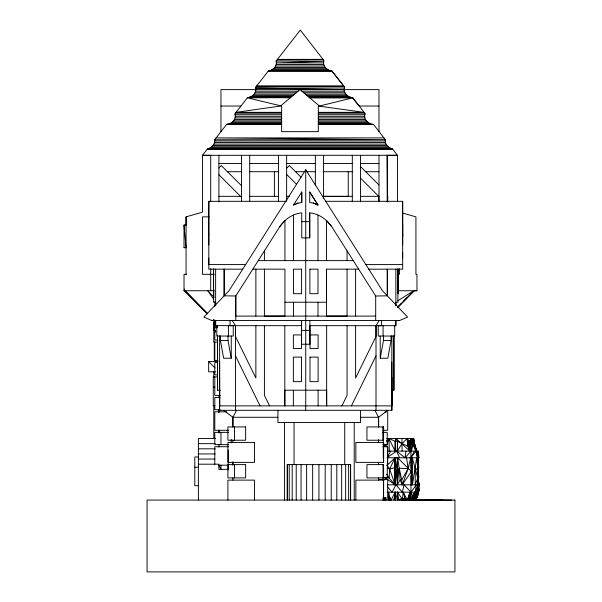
<?xml version="1.0" encoding="UTF-8"?>
<svg xmlns="http://www.w3.org/2000/svg" width="602" height="602" viewBox="0 0 602 602"><rect width="100%" height="100%" fill="white"/><g stroke="black" fill="none" stroke-linecap="round" stroke-linejoin="round"><path stroke-width="0.9" d="M285.732 201.316L208.811 201.316L208.811 264.587L245.608 264.587M213.575 268.951L213.575 302.242L215.621 302.242L215.629 305.793M215.629 305.485L215.636 269.162M216.908 325.682L215.614 325.682L215.629 320.535L211.889 320.535L203.86 317.088L229.046 290.706L305.741 169.764L382.428 290.706L407.614 317.088L399.585 320.535L395.845 320.542L395.853 325.682L378.229 325.682L378.229 336.051L394.679 336.051L394.679 325.682M220.264 390.194L217.555 390.194L217.555 335.848M218.917 432.883L218.917 430.069L218.91 432.943M218.932 412.272L218.94 409.458M391.842 377.243L391.849 405.868L219.617 405.868L219.625 335.833M391.849 335.833L391.849 410.301L219.617 410.301L219.64 362.043M224.17 295.815L224.17 269.162L224.17 295.815L235.781 296.011L279.81 226.615C284.829 219.316 292.768 213.612 301.752 212.86L301.752 237.88L309.721 237.88L309.721 212.86C318.706 213.612 326.645 219.316 331.664 226.615L375.701 296.011L375.701 320.535M220.407 336.051L220.407 340.484L223.643 358.22L231.251 358.22L231.251 336.051M301.685 325.682L230.054 325.69L230.054 320.535L232.319 320.535L235.465 325.682L235.465 336.465L255.873 378.026L255.873 325.682M255.88 316.11L255.873 269.154M264.413 325.682L264.413 395.409L269.553 405.868M264.413 269.154L264.406 316.103L284.942 316.103L284.942 269.154L252.817 269.154M264.413 260.621L264.413 250.868M293.362 405.868L293.362 390.194M301.752 202.596L301.752 191.993L293.483 205.041L298.103 203.062L301.752 202.596L301.752 191.993M305.741 169.764L305.741 410.301M317.991 260.621L317.991 215.147M358.657 269.154L326.532 269.154L326.532 302.234L284.942 302.234M326.532 260.621L326.532 220.513L331.664 226.615M326.653 325.682L326.653 405.868L326.653 390.194L284.821 390.194L284.821 405.868L284.821 325.682M355.601 325.682L355.601 378.026L376.009 336.465L376.009 325.682L379.155 320.535L381.42 320.535L381.42 325.69L309.789 325.682M376.009 325.682L376.009 410.301M391.857 405.868L391.872 390.194M391.21 390.194L393.919 390.194L393.919 335.969M383.963 480.321L385.31 477.845L395.078 484.821L395.1 457.776L387.703 464.661M402.663 244.871L402.663 201.316L325.742 201.316M402.663 234.148L402.663 236.383L402.663 223.545M215.614 325.682L215.629 320.542M223.741 410.301L232.914 417.284L232.891 426.931L232.914 417.284L236.541 410.301M410.797 484.821L411.369 471.441L397.621 457.776L397.29 469.635L395.115 484.821L395.055 457.776L389.66 469.018L389.148 478.048L395.078 484.821L395.1 457.776L397.29 469.635L397.358 484.821L400.142 479.817L399.201 468.243L397.621 457.776L396.063 457.776M395.16 451.124L395.198 441.311L395.935 438.504L409.954 451.124L407.102 438.504L401.933 443.779L397.335 451.124L397.455 441.311L395.935 438.504M387.688 457.264L396.53 451.124L405.093 457.776L411.061 451.124L410.797 457.776L408.111 468.649L399.201 468.243L397.29 484.821L397.335 457.859M418.179 455.278L418.202 451.124L387.59 451.124M186.01 225.065L184.024 225.065L186.071 247.685L184.024 247.64L184.024 225.065L186.071 225.065L186.071 216.855L202.49 212.167L202.49 155.286L207.585 148.769C211.701 147.941 215.456 144.066 214.696 139.664M404.664 498.215L404.649 500.074L405.236 498.652L406.094 500.074M418.172 474.12L418.699 476.754L417.916 484.821L417.878 457.776L418.699 466.58L417.916 484.821L417.464 482.202L418.699 476.754L418.074 465.91M211.889 320.535L301.594 320.527L301.467 344.231L310.007 344.231L309.88 320.527L399.585 320.535M395.258 441.311L395.1 451.124L388.937 438.504L386.755 440.754M413.898 443.779L413.98 438.504L386.665 438.504M416.546 492.022L416.667 498.2L415.357 500.074M409.089 450.228L409.24 443.057L411.061 438.504L412.806 444.697L416.072 451.124L413.446 438.504L414.492 443.779L418.962 457.776L386.951 457.776M411.204 497.44L411.151 500.074L412.626 496.913M397.621 457.776L397.252 474.338L399.201 468.243L401.745 479.817L402.256 484.821L411.369 471.441L410.752 457.776L414.515 451.124M383.068 446.714L387.711 446.714L387.199 477.499L383.068 477.499M411.512 451.124L411.7 444.389L411.061 438.504L410.654 441.311L411.7 444.389L412.806 444.697L413.544 443.84L414.492 443.779L412.483 438.504L412.806 444.697L411.512 451.124L409.646 441.311L407.102 438.504L407.84 446.278L409.954 451.124M214.019 322.469L213.778 330.761L215.486 330.769M232.891 464.609L232.959 462.389M387.515 201.678L387.199 155.308L397.455 155.286L397.455 201.264M417.811 481.081L417.916 484.821L418.014 482.315M418.104 479.802L418.089 472.013M414.153 500.044L415.576 499.991L417.735 495.928L417.863 493.256M387.364 201.805L387.711 196.335L387.711 201.805M418.089 452.787L418.202 451.124L418.962 457.776M411.422 500.074L412.332 496.357L414.695 492.173L414.485 500.074M409.992 500.074L411.497 492.173L412.332 496.357L409.992 500.074L410.692 492.173L407.81 499.284M414.545 494.806L414.763 493.046M408.705 495.679L408.299 500.074L409.917 492.173L407.328 500.074L403.205 492.173L402.467 498.674L401.812 500.074M417.735 495.928L418.164 491.428M410.481 500.074L411.535 498.652L411.851 500.074L412.332 496.357M418.691 485.987L418.962 483.203L418.187 480.614M405.056 500.074L405.191 498.674L403.205 492.173M405.086 500.074L405.236 498.652M385.167 140.966L214.786 140.966L214.628 139.754L226.615 124.411C231.619 124.155 236.962 119.128 234.818 113.906L247.512 97.667C252.291 97.2 257.295 92.527 255.481 87.463L268.432 70.893C272.984 70.284 277.597 65.911 276.13 61.035L300.3 30.1L323.981 60.614C321.95 65.844 327.27 70.517 332.123 71.096L344.585 87.162C342.403 92.339 347.753 97.449 352.757 97.697L365.196 113.718C362.848 119.038 368.364 124.268 373.503 124.426L385.333 139.664C384.385 144.066 388.32 147.964 392.406 148.777L397.455 155.286L202.49 155.308L210.7 155.308L210.7 201.211M414.77 500.074L416.607 492.173L414.695 498.652L413.755 500.074L414.695 492.173L412.107 498.652L412.197 500.074L413.544 498.652L414.695 492.173M414.409 499.193L416.607 492.173L414.304 500.074L414.748 496.56M405.093 457.776L405.996 451.124M417.051 491.759L416.479 495.431L414.665 500.074L416.667 498.2L419.188 490.284L418.134 480.464M387.575 492.173L418.044 492.173L419.188 484.821L387.485 484.821M393.881 500.074L395.138 492.173L397.538 500.074L397.433 492.173L402.986 500.074L405.191 498.674L406.583 500.074M418.074 463.939C419.12 470.726 416.893 477.845 417.916 484.821M404.07 500.074L404.439 497.839M391.067 336.051L391.067 340.484L387.831 358.22L380.231 358.22L383.466 340.484L383.466 336.051M413.288 500.074L413.544 498.652L412.107 498.652M416.667 492.173L418.044 484.821L418.044 492.173M409.157 500.074L410.692 492.173M389.133 500.074L389.72 497.117L388.614 492.173L388.388 500.074L389.72 497.117L391.119 500.074L395.138 492.173L395.318 500.074M383.248 447.173L383.767 444.66M418.127 469.154L418.699 466.58M442.809 500.074L415.576 499.991L416.433 496.575M414.342 500.074L416.607 492.173M418.586 484.67L418.962 483.203L418.202 481.796M413.138 500.074L414.138 496.56M414.605 494.806L415.132 493.046M386.379 446.917L388.937 438.504L395.198 441.311L397.516 441.311L397.373 451.124L397.455 441.311L407.84 446.278L408.111 441.311L408.638 446.661M412.43 500.074L413.499 496.56M414.033 494.806L414.575 493.046M395.078 476.633L397.29 469.635M417.073 495.017L416.253 497.568L417.743 493.648M410.835 471.69L412.152 467.807L412.332 457.776L409.917 457.859L412.332 457.776L417.75 478.131L415.229 484.821L415.229 467.641L416.622 457.776L418.021 470.787L415.229 467.641L412.378 484.821L411.557 457.859M418.42 484.753L418.962 483.203M406.591 457.776L408.111 468.649L402.256 484.821L400.142 479.817M418.586 486.454L419.188 484.821M184.671 289.013L184.024 290.736L207.088 313.394M344.081 89.593L255.684 87.997L256.271 86.455L344.035 86.455M418.044 484.821L415.207 492.173L416.253 484.821L411.061 492.173L404.085 484.821L402.339 492.173L395.92 484.821L392.06 492.173L387.372 486.822M418.699 476.754L418.164 478.131L418.089 475.354M413.732 494.543L414.469 492.963M341.921 405.868L347.061 395.409L347.061 325.682M351.433 405.868L376.009 355.835M418.616 487.808L419.188 490.284L414.274 499.299M401.745 479.817L408.111 468.649M387.379 457.031L390.848 451.124M411.061 438.504L412.092 443.779L411.7 444.389L409.646 441.311L410.737 451.124L408.848 441.311M293.483 205.041L298.103 203.062M414.545 500.074L415.395 498.817M386.747 441.514L388.937 438.504L389.374 451.124M410.797 457.776L415.99 451.124L417.404 457.776L416.667 451.124L413.935 441.311L414.221 443.095M344.585 87.162L331.785 70.961L268.432 70.893M398.592 499.321L401.767 500.074L403.227 498.215M279.81 226.615L284.942 220.513L284.942 260.621M409.556 443.095L409.36 441.311L411.204 439.204M397.493 307.449L413.792 290.736L416.953 290.736L416.953 274.324L415.929 274.324L415.929 216.855L402.73 213.085M398.103 306.764L401.376 303.423M403.332 301.421L407.253 297.418M411.181 293.407L413.792 290.736L397.982 300.691M184.761 291.067L185.085 290.736L207.201 313.281M218.91 167.973L221.333 165.55L241.485 185.702M286.635 168.297L289.381 165.55L301.075 177.244M397.613 307.577L414.123 291.067M360.553 417.284L378.56 417.284L387.733 410.301M407.253 439.911L407.757 441.311L409.112 440.378M415.237 498.953L416.667 498.2M217.269 326.45L214.801 327.676L217.442 327.676M217.059 326.653L214.801 327.676L217.337 326.931M384.272 498.313L384.58 500.074L383.068 500.051L384.979 499.908L384.558 498.185M268.379 70.961L270.072 70.487L329.873 70.487M395.017 467.581L389.66 469.018L387.191 468.063M226.615 124.411L228.986 123.907L281.623 123.907M383.068 500.074L384.979 499.908L383.647 498.042L384.129 500.074L384.979 499.908L383.068 497.899M387.733 499.795L390.547 499.592M219.625 405.868L219.61 390.194M375.701 296.011L387.319 295.823L387.304 269.162L387.304 294.89M309.88 320.527L301.594 320.527L301.467 348.573L293.362 348.573L293.362 334.93L301.467 334.93M394.566 325.682L395.86 325.682L395.845 320.542M309.88 330.37L301.594 330.37M277.432 59.372L323.018 59.372M277.131 59.756L323.319 59.756M323.515 62.894L276.431 62.894L323.718 61.291L276.13 61.035M276.228 64.497L323.718 64.497M275.633 66.032L324.312 66.032M274.693 67.454L325.261 67.454M273.421 68.703L326.532 68.703M271.856 69.727L328.09 69.727M268.266 71.096L332.123 71.096M256.738 85.853L343.569 85.853M255.684 87.997L344.261 87.997M255.684 91.195L298.095 91.195M301.85 91.195L344.261 91.195M255.09 92.753L296.244 92.753M303.701 92.753L344.856 92.753M254.149 94.175L294.566 94.175M305.387 94.175L345.804 94.175M252.878 95.402L293.099 95.402M306.847 95.402L347.076 95.402M251.312 96.433L291.88 96.433M308.066 96.433L348.633 96.433M290.984 97.185L249.529 97.185L290.42 97.659L247.384 97.825L281.623 106.035L281.623 131.65L318.323 131.65L318.323 106.035L364.127 112.341L318.323 112.341M308.969 97.185L350.417 97.185M309.526 97.659L352.351 97.659L359.228 106.035L378.989 106.035M309.721 97.825L352.862 97.825L319.474 106.035L299.977 89.615L280.479 106.035L236.052 112.341L281.623 112.341M220.964 106.035L240.973 106.035M235.397 113.176L281.623 113.176M318.323 113.176L364.774 113.176M235.119 114.719L281.623 114.719M318.323 114.719L364.827 114.719M235.329 116.314L281.623 116.314M318.323 116.314L364.624 116.314M235.119 117.917L281.623 117.917M318.323 117.917L364.827 117.917M234.547 119.459L281.623 119.459M318.323 119.459L365.399 119.459M233.606 120.874L281.623 120.874M318.323 120.874L366.347 120.874M232.312 122.123L281.623 122.123M318.323 122.123L367.634 122.123M230.769 123.147L281.623 123.147M318.323 123.147L369.176 123.147M318.323 123.907L370.96 123.907M227.059 124.381L281.623 124.381M318.323 124.381L372.894 124.381M226.525 124.524L281.623 124.486M318.323 124.486L373.579 124.524M383.956 137.896L216.08 137.896L385.333 139.664L214.628 139.754M214.575 142.561L385.37 142.561M214.003 144.104L385.942 144.104M213.04 145.541L386.905 145.541M211.769 146.775L388.177 146.775M210.211 147.799L389.742 147.799M208.442 148.559L391.503 148.559M207.381 149.033L392.602 149.033M207.314 149.115L392.67 149.115M218.91 163.496L241.485 163.496M249.695 163.496L278.425 163.496M286.635 163.496L315.365 163.496M323.575 163.496L352.305 163.496M360.515 163.496L378.989 163.496M227.488 171.705L241.485 171.705M249.266 171.705L278.425 171.705M295.544 171.705L304.552 171.705M306.358 171.705L315.365 171.705M323.131 171.705L352.305 171.705M365.707 171.705L378.989 171.705M218.91 196.335L240.514 196.335M249.266 196.335L278.425 196.335M286.635 196.335L289.374 196.335M323.131 196.372L352.305 196.335M360.515 196.335L378.741 196.335L378.906 201.805M209.075 216.855L202.49 216.855L202.49 274.324L214.395 274.324M301.752 221.656L309.721 221.656M184.024 247.64L186.071 247.64M258.228 260.621L353.246 260.621M365.865 264.587L402.663 264.587M242.704 269.162L208.811 269.162L208.811 258.16M368.77 269.162L402.663 269.162L402.663 201.316M186.658 274.324L184.024 274.324L184.024 290.736L214.38 290.736M397.644 274.324L399.51 274.324L399.51 268.763M397.561 290.736L416.953 290.736M375.701 316.103L235.781 316.103L235.781 296.018L235.781 320.535M214.801 325.629L233.245 325.682L233.245 336.051L216.795 336.051L216.795 325.682M215.486 330.761L213.778 330.761L213.778 319.707M215.486 331.785L213.778 331.785L213.778 342.049L217.54 342.049M310.007 334.93L318.112 334.93L318.112 348.573L310.007 348.573L309.88 325.682M217.442 339.995L214.801 339.995L214.801 320.016M220.407 340.484L228.007 340.484L231.251 358.22M383.466 340.484L391.067 340.484M217.984 360.515L214.289 360.515L214.289 342.049M215.486 371.803L208.646 371.803L208.646 361.539L217.977 361.539M217.442 362.57L214.801 362.57L214.801 374.88L217.442 374.88M217.54 376.935L213.266 376.935L213.266 405.665L214.891 405.665M213.266 387.199L214.891 387.199M220.279 395.401L214.801 395.401L214.801 376.935M220.084 397.455L214.801 397.455L214.801 409.774L220.084 409.774M226.661 411.821L214.801 411.821L214.801 430.295L228.489 430.295M384.956 411.821L387.711 411.821L387.711 430.295L383.068 430.295M232.914 417.284L277.928 417.284M228.594 432.349L214.801 432.349L214.801 444.66L228.594 444.66M382.797 432.349L387.199 432.349L387.199 444.66L383.068 444.66M215.486 438.504L198.389 438.504L198.389 500.074M407.757 441.311L410.654 441.311M383.572 442.44L355.865 442.44L355.865 462.389L383.609 462.389L383.609 442.44L383.572 462.389M198.389 443.651L215.215 443.651M228.489 446.714L214.801 446.714L214.801 464.195M198.389 448.806L215.215 448.806M198.389 453.938L215.215 453.938M198.389 456.971L194.792 456.971L194.792 485.701L198.389 485.701M198.389 459.063L214.801 459.063M198.389 464.195L218.85 464.195L218.85 469.327L228.421 469.327M228.421 465.18L218.85 465.18L220.964 469.327L220.964 465.18M386.68 465.18L387.711 465.18L387.711 446.714M194.792 467.235L198.389 467.235M378.5 479.546L387.711 479.546L387.711 498.02L383.068 498.02M383.572 480.125L383.572 500.074L383.609 480.125L355.865 480.125L355.865 500.074M322.973 196.335L348.242 196.372L348.242 171.457M415.576 499.991L451.801 500.074M385.31 477.845L389.148 478.048L386.612 474.195M313.371 203.062L309.721 202.596L309.721 191.993L317.991 205.041L313.371 203.062L317.991 205.041M409.729 443.095L409.36 441.311L412.295 443.779L412.709 445.412M407.87 441.898L409.24 443.057M360.515 166.513L378.989 184.987M360.515 178.109L378.989 196.583M286.635 174.414L296.605 184.378M218.91 174.746L241.485 197.305M214.267 297.365L207.645 290.736L213.778 299.284M208.646 361.539L215.064 367.957M185.085 290.736L207.698 313.853M213.514 319.79L214.801 321.114M388.425 498.674L389.509 500.074L389.471 498.674L390.833 500.074L389.238 497.101M412.092 443.779L412.806 444.697M385.107 500.074L383.647 498.042L386.213 500.074L385.039 497.553M387.033 465.286L389.66 469.018L395.078 484.821M389.471 498.674L390.374 500.074M309.721 191.993L317.856 204.838M400.834 498.494L401.767 500.074M374.933 410.301L378.56 417.284L378.628 426.931L378.56 417.284M415.877 449.491L416.689 451.124L415.139 447.045M409.36 441.311L410.564 443.764M235.465 355.835L260.041 405.868M396.53 451.124L399.653 457.776M405.793 500.074L405.191 498.674L402.467 498.674L398.923 500.074L397.373 492.173L397.493 500.074L397.433 492.173M383.978 498.433L384.58 500.074M416.072 451.124L413.544 443.84L412.483 438.504M383.068 498.659L383.482 499.908M418.683 488.696L419.188 490.284M410.933 462.381L412.152 467.807L411.617 484.821L410.873 475.994M417.449 482.616L418.044 485.332M408.352 441.311L408.728 443.095M413.318 445.615L413.032 443.779L412.295 443.779L411.903 439.385M385.408 498.381L385.664 500.074M413.544 498.652L413.755 500.074M418.134 482.24L418.473 484.663M389.72 497.117L389.953 500.074M410.323 457.776L410.534 460.507M410.88 465.06L411.369 471.441M384.701 444.878L384.813 446.661M417.728 460.462L417.607 457.776L417.615 460.515M214.914 330.317L214.989 332.078M417.818 457.776L417.878 460.462M402.098 451.124L401.91 438.504M410.94 484.821L411.061 492.173M391.834 362.043L391.857 410.301M208.811 234.148L208.811 234.607M208.811 244.871L208.811 201.316M418.044 482.864L418.044 484.512M402.663 252.23L402.663 258.16M397.899 268.951L397.899 302.242L395.853 302.242L395.845 305.793L395.845 269.162M393.926 335.848L393.919 390.194M387.199 155.308L387.199 201.211M385.099 444.697L385.099 446.533M383.609 440.228L383.609 426.931L366.942 426.931L366.942 440.228L383.015 440.228L383.015 426.931M383.256 426.931L383.256 457.956M383.083 325.682L383.083 336.051M383.015 464.609L383.068 480.23M380.231 336.051L380.231 358.22M378.989 131.492L378.989 89.615L220.964 89.615L220.964 131.65M378.989 155.308L378.989 201.211M378.575 439.618L378.56 442.44M360.553 410.301L360.553 422.491L277.928 422.491L277.928 410.301M360.515 155.308L360.515 201.805M355.601 269.154L355.601 316.11M354.217 422.491L354.217 500.074M352.305 155.308L352.305 201.805M350.642 500.074L350.642 464.609L287.214 464.609L287.214 500.074M350.447 464.609L350.447 500.074M348.633 464.609L348.633 500.074M347.061 250.868L347.061 260.621M347.061 269.154L347.068 316.103L326.532 316.103L326.532 269.154M345.661 464.609L345.661 500.074M344.728 422.491L344.728 464.609M341.65 464.609L341.65 500.074M336.796 464.609L336.796 500.074M331.228 464.609L331.228 500.074M325.2 464.609L325.2 500.074M323.575 155.308L323.575 198.397M318.932 464.609L318.932 500.074M318.119 390.194L318.112 405.868M317.991 302.234L317.991 316.103M315.365 155.308L315.365 185.281M312.656 464.609L312.656 500.074M309.721 212.86L309.721 237.88M306.629 464.609L306.629 500.074M301.068 464.609L301.068 500.074M296.214 464.609L296.214 500.074M294.062 422.491L294.062 464.609M293.483 215.147L293.483 260.621M293.483 302.234L293.483 316.103M292.196 464.609L292.196 500.074M289.231 464.609L289.231 500.074M287.41 464.609L287.41 500.074M286.635 155.308L286.635 201.211M284.573 422.491L284.573 500.074M278.425 155.308L278.425 201.805M274.384 171.457L274.384 196.372M254.503 500.074L254.503 480.125L227.902 480.125L227.91 500.074M249.695 155.308L249.695 201.805M241.485 155.308L241.485 201.211M235.465 325.682L235.465 410.301M234.554 426.931L234.554 440.228M234.554 464.609L234.554 477.905M232.891 440.228L232.914 442.44M232.891 461.749L232.891 465.376M232.891 477.905L232.914 480.125M231.221 439.385L231.221 442.899M228.391 325.682L228.391 336.051M228.218 449.965L228.218 469.906M228.007 336.051L228.007 340.484M220.964 432.349L220.964 444.66M219.632 377.243L219.625 410.301M218.947 395.401L218.947 397.455M218.947 409.774L218.947 411.821M218.947 430.295L218.947 432.349M218.947 444.509L218.947 447.09M218.91 155.308L218.91 201.805M218.91 409.383L218.91 412.197M217.555 335.969L217.555 390.194M217.548 357.114L217.555 381.66M214.801 301.64L214.801 306.29M214.801 342.049L214.801 360.515M213.778 290.736L213.778 296.688M213.778 371.803L213.778 377.439M213.778 405.62L213.778 438.504M213.575 269.162L213.575 293.708M210.7 268.763L210.7 290.736M186.071 216.855L186.071 274.324M309.887 269.154L309.887 293.701L317.991 293.701L317.991 269.154L309.887 269.154M310.007 357.106L310.007 381.653L318.112 381.653L318.112 357.106L310.007 357.106M397.899 269.162L397.899 293.708L397.899 269.162M414.041 496.56L413.017 500.074L414.078 496.56M209.466 148.769L207.585 148.769L209.458 148.837M301.587 269.154L293.483 269.154L293.483 293.701L301.594 293.701L301.587 269.154M301.467 357.106L293.362 357.106L293.362 381.653L301.467 381.653L301.467 357.106M245.639 426.931L227.902 426.931L227.902 440.228L245.639 440.228L245.639 426.931M254.503 442.44L227.902 442.44L227.91 462.389L254.503 462.389L254.503 442.44M245.639 464.609L227.902 464.609L227.902 477.905L245.639 477.905L245.639 464.609M383.609 464.609L366.942 464.609L366.942 477.905L383.609 477.905L383.609 464.609M454.924 500.074L147.076 500.074L147.076 571.9L454.924 571.9L454.924 500.074M417.765 460.485L417.607 457.776L417.683 460.553M378.628 464.609L378.56 462.389L378.56 464.609M395.251 500.074L395.138 492.173L395.251 500.074M378.628 480.125L378.628 477.905L378.56 480.125"/></g></svg>
